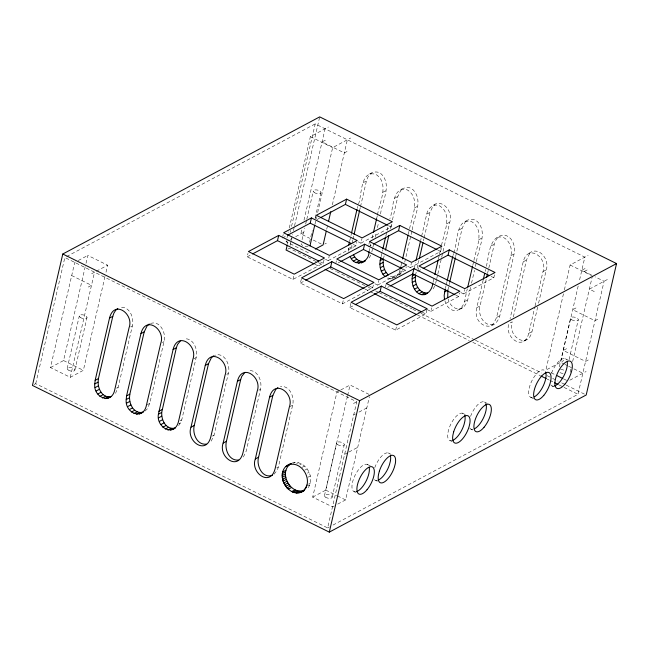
<?xml version="1.0" encoding="UTF-8"?>
<svg xmlns="http://www.w3.org/2000/svg" width="649" height="649" viewBox="0 0 649 649"><rect width="100%" height="100%" fill="white"/><g stroke="black" fill="none" stroke-linecap="round" stroke-linejoin="round"><path stroke-width="0.49" stroke-dasharray="3.25 2.43" d="M348.691 251.268L348.618 246.734M351.88 248.608L351.888 244.989M308.121 487.732C315.933 477.388 304.916 458.981 291.928 463.078M115.514 393.359L118.183 387.291L132.339 325.993C134.367 318.205 129.857 306.117 120.308 307.375M145.06 411.036L147.193 408.967L149.741 403.418L164.002 341.65C166.517 333.424 160.068 319.608 150.097 323.656M178.702 425.63L181.744 419.911L196.16 357.542C198.196 349.665 193.532 337.61 183.943 338.827M211.217 441.117L214.056 435.203L228.318 373.435C230.833 365.209 224.384 351.393 214.413 355.441M243.375 457.01L246.214 451.096L260.476 389.327C262.521 381.45 257.848 369.386 248.259 370.611M274.065 474.2L277.253 470.225L278.38 466.988L292.634 405.219C294.678 397.342 290.014 385.279 280.425 386.504M377.531 214.738C379.357 202.683 389.789 183.513 375.958 174.394C359.197 169.462 362.337 197.637 357.915 205.425M380.582 213.967C381.928 201.571 392.11 185.492 381.661 174.338C377.832 170.346 372.112 171.961 368.161 174.824M409.608 228.61C411.758 217.017 420.917 198.553 407.499 189.987C391.566 184.868 393.562 210.941 389.854 218.681M412.196 229.803C413.559 217.342 423.829 201.133 413.226 189.954C409.373 185.955 403.597 187.464 399.614 190.376M441.563 245.346C443.6 233.526 453.326 214.689 439.657 205.879C433.767 202.877 427.683 208.37 426.726 214.129L420.617 240.601M443.04 251.398L449.789 222.161C453.448 211.744 442.042 197.118 431.772 206.268M473.924 260.387C476.074 248.802 485.233 230.33 471.815 221.771C455.038 216.677 458.016 244.73 453.683 252.575M476.52 261.588C477.883 249.127 488.145 232.91 477.55 221.739C473.689 217.739 467.913 219.248 463.93 222.161M483.124 280.23L476.788 307.683C472.083 325.392 494.14 334.673 499.852 315.714L514.113 253.946C515.744 246.652 512.678 236.812 504.581 235.1C488.097 235.692 489.176 257.264 485.841 268.467M486.174 279.459L480.057 305.93C477.323 314.481 484.673 328.783 494.806 323.575M491.536 325.319L493.735 323.372L496.574 317.458L510.836 255.698C513.578 247.147 506.22 232.845 496.087 238.053M535.076 305.898L542.994 271.582C548.137 257.791 527.864 243.026 523.208 261.807L510.082 318.667M538.573 303.172L546.271 269.838C549.93 259.422 538.516 244.787 528.245 253.946M35.719 383.681L64.851 257.515L356.755 401.772L327.631 527.929L35.719 383.681L34.089 384.549M104.992 276.588L83.356 370.336L70.262 377.32L50.476 367.545L74.74 262.407L77.361 261.012M50.476 367.545L63.561 360.552L85.206 266.812M86.017 263.307L87.834 255.422L107.629 265.198L105.803 273.083M67.171 368.478L79.308 315.909M70.262 377.32L94.535 272.191L91.266 273.935M74.87 370.092L87.007 317.531M324.062 259.762L323.251 263.267L292.983 279.419L247.212 256.809L248.023 253.305M282.802 236.277L283.207 234.524M308.372 252.769L286.104 241.769L286.785 238.824M287.012 237.834L288.375 231.944M289.284 228.01L310.376 136.631L328.378 127.026M287.45 244.129L287.905 242.158M290.176 232.301L290.63 230.33M291.547 226.387L315.211 123.886L584.854 257.134L579.086 282.104M290.038 245.354L290.939 241.436M291.166 240.454L292.529 234.565M293.429 230.646L294.338 226.72M294.565 225.738L319.697 116.877M301.736 229.989L300.836 233.908L309.735 238.305M303.992 220.206L325.1 128.77M302.069 239.684L304.77 228.002M305.663 224.108L306.563 220.214M306.79 219.24L313.305 191.009M292.983 279.419L293.989 275.038M309.541 242.272L312.242 230.59M315.163 217.934L321.004 192.631M373.337 285.081L372.729 287.71L342.453 303.87L300.406 283.086L301.412 278.705M315.528 218.81L316.136 216.182M314.943 224.278L316.534 217.399M317.669 212.483L332.645 147.639L350.638 138.026M326.715 229.251L327.615 225.333M332.361 204.784L347.369 139.778M325.474 259.316L328.159 260.647L329.173 256.266M335.987 262.561L336.393 260.809M349.706 240.99L351.304 234.078M357.226 208.386L357.688 206.414M352.066 243.197L352.748 240.227M352.975 239.246L353.892 235.295M359.587 210.592L360.276 207.631M360.503 206.642L366.425 180.957L367.545 177.721L369.257 175.035L371.439 173.08M342.453 303.87L343.467 299.489M328.159 260.647L355.977 245.793L356.788 242.288M358.199 241.842L360.885 243.172L361.899 238.791M426.928 309.614L425.914 313.994L395.647 330.154L349.876 307.537L350.89 303.156M368.916 244.211L369.524 241.582M368.989 251.707L370.79 243.927M372.137 238.086L373.256 233.226M376.631 218.632L377.304 215.711M334.227 505.969L332.483 506.901L312.696 497.118L336.969 391.988L350.054 385.003L368.948 394.332M371.812 251.909L372.713 248.015M372.94 247.042L373.832 243.156M375.187 237.315L376.306 232.447M377.434 227.588L378.554 222.721M324.451 495.617L336.588 443.048M312.696 497.118L325.782 490.133L347.426 396.393M347.629 395.517L350.054 385.003M381.093 256.639L382.667 249.833M385.806 236.204L386.934 231.336M387.161 230.363L388.053 226.469M383.689 257.815L384.143 255.868M390.43 228.61L391.55 223.751M392.45 219.857L397.845 196.493L400.684 190.579L402.883 188.632M374.952 283.767L377.637 285.089L378.651 280.709M360.885 243.172L391.16 227.012L391.972 223.516M332.142 497.231L344.278 444.662M385.465 287.004L386.074 284.376M337.723 504.103L345.576 499.917L369.395 396.75M401.001 265.863L401.909 261.945M408.245 234.492L409.381 229.584M404.733 262.155L411.969 230.784M377.637 285.089L405.455 270.244L406.266 266.739M395.647 330.154L396.653 325.774M407.677 266.301L410.363 267.623L411.377 263.243M414.281 268.053L415.636 262.172M415.741 274.154L416.196 272.191M417.096 268.264L418.913 260.427M423.44 240.82L423.886 238.856M424.113 237.875L430.003 212.385L432.842 206.471L435.041 204.524M418.191 269.538L418.597 267.786M433.013 282.38L434.132 277.504M438.416 258.992L439.316 255.089M439.535 254.116L441.336 246.32M410.363 267.623L440.639 251.463L441.442 247.959M435.609 283.556L436.509 279.654M436.728 278.681L437.629 274.787M437.856 273.813L441.458 258.221M441.685 257.247L442.813 252.372M427.237 309.597L430.822 311.374L431.634 307.869M445.53 287.864L445.985 285.909M446.212 284.927L446.893 281.982M453.002 255.511L453.456 253.556M447.899 290.038L449.481 283.175M455.598 256.704L462.161 228.278L465 222.364L467.207 220.417M430.822 311.374L458.64 296.528L459.451 293.024M460.855 292.577L463.548 293.908L464.562 289.527M444.906 300.763C446.058 306.117 450.901 311.634 456.839 310.506C465.771 307.618 464.96 296.025 467.361 288.821M472.796 265.295L473.697 261.369M459.37 309.427C468.651 306.255 468.456 294.865 470.63 287.077M471.539 283.151L474.484 270.406M475.384 266.488L476.293 262.569M485.16 271.404L485.614 269.44M487.529 273.578L494.319 244.17L495.438 240.933L497.158 238.248L499.365 236.309M463.548 293.908L493.824 277.748L494.635 274.243M513.351 316.923L526.477 260.062L529.324 254.14L531.523 252.201M537.664 307.099L532.01 331.607C527.353 350.387 507.08 335.614 512.215 321.823L508.946 323.575C503.802 337.366 524.076 352.131 528.74 333.351L534.849 306.88M563.478 293.794L545.85 370.125L563.851 360.519M564.379 289.876L570.122 264.995L588.124 255.382M559.341 366.823L570.585 318.148M578.178 286.047L560.582 362.264L564.143 364.024M569.068 359.676L578.275 319.762M570.146 372.323L571.055 368.405M572.637 361.558L592.391 275.995M332.994 525.065L577.991 394.292L604.081 281.277L595.084 276.831M396.133 276.709L399.192 272.556L400.1 269.781M399.403 274.965L400.831 273.586L403.07 268.962M434.765 286.104L432.331 290.249M369.151 257.978L370.782 255.203L369.143 256.079M66.636 256.566L315.211 123.886M78.237 260.541L87.834 255.422M325.344 140.168L322.066 141.912L344.335 152.921L347.604 151.168M96.279 271.258L107.629 265.198M88.232 287.077L91.501 285.333L71.706 275.549M363.156 182.702L366.425 180.957M247.212 256.809L251.666 254.432M282.396 238.029L286.744 235.709M316.907 219.605L319.576 218.186M286.104 241.769L289.568 239.919M290.436 239.457L292.172 238.532M295.636 236.682L304.105 232.164M130.7 326.869L132.339 325.993M382.699 192.364L385.968 190.611M287.718 249.167L289.357 248.299L317.499 262.204M394.568 198.237L397.845 196.493M324.735 244.032L326.366 243.164M162.364 342.526L164.002 341.65M414.362 208.021L417.631 206.268M348.432 248.535L351.709 246.79M426.726 214.129L430.003 212.385M300.406 283.086L304.852 280.717M338.194 262.918L339.93 261.993M368.308 246.839L372.761 244.462M116.544 388.167L118.183 387.291M193.702 358.856L196.16 357.542M446.52 223.913L449.789 222.161M458.884 230.022L462.161 228.278M147.282 404.733L149.741 403.418M399.192 272.556L402.461 270.803M393.521 277.147L390.844 276.474L387.567 278.218L390.252 278.9L393.521 277.147L395.306 276.961M397.553 275.33L400.831 273.586M393.748 278.178L396.198 276.872M349.876 307.537L353.437 305.638M387.664 287.369L389.408 286.436M417.786 271.29L422.239 268.913M226.679 374.311L228.318 373.435M478.678 239.806L481.947 238.053M491.05 245.914L494.319 244.17M180.114 420.787L181.744 419.911M178.881 423.935L180.511 423.067M258.837 390.203L260.476 389.327M510.836 255.698L514.113 253.946M523.208 261.807L526.477 260.062M212.418 436.079L214.056 435.203M464.416 301.566L467.694 299.822M290.184 406.534L292.634 405.219M542.994 271.582L546.271 269.838M476.788 307.683L480.057 305.93M585.09 268.524L581.82 270.276L591.49 275.054M496.574 317.458L499.852 315.714M584.295 271.493L587.564 269.749M353.486 403.516L356.755 401.772M353.721 414.906L355.465 413.981M358.962 412.115L366.815 407.921M607.359 279.524L589.357 289.138L594.306 291.579M575.988 307.951L572.718 309.695L594.979 320.703L598.256 318.951M276.742 467.856L278.38 466.988M528.74 333.351L532.01 331.607M293.356 463.264L294.987 462.388M523.694 341.212L526.964 339.468M296.625 463.548L298.264 462.672M299.887 464.789L301.525 463.921M302.101 467.345L304.551 466.031M304.689 470.192L307.147 468.878M307.48 473.137L309.119 472.261M344.619 454.332L348.107 452.475M348.984 452.004L357.713 447.348M307.886 477.258L310.344 475.952M308.624 484.105L310.263 483.229M308.178 485.793L309.816 484.917M566.585 348.691L563.308 350.436L585.576 361.436L588.846 359.692M569.846 380.2L586.12 371.52M327.631 527.929L329.416 526.972M462.648 307.683C456.369 311.585 449.262 305.298 448.183 299.019M390.252 278.9L392.929 278.616M310.376 136.631L332.645 147.639M570.122 264.995L591.499 275.557M388.467 225.69L391.16 227.012M437.953 250.141L440.639 251.463M491.131 276.417L493.824 277.748M353.291 244.462L355.977 245.793M402.769 268.921L405.455 270.244M455.947 295.198L458.64 296.528M565.384 358.783L567.859 360M313.297 240.065L323.097 244.908M565.036 364.462L567.705 365.785M568.597 366.223L573.051 368.429M573.935 368.867L582.843 373.264M551.196 372.769L555.649 374.968M563.665 378.927L568.118 381.125M320.557 261.936L323.251 263.267M370.044 286.387L372.729 287.71M422.329 312.218L425.914 313.994M318.408 262.65L324.76 265.79M330.203 268.483L335.655 271.177M336.563 271.623L364.706 285.528M368.332 287.329L371.966 289.121M375.601 290.914L378.318 292.261M379.227 292.707L411.912 308.859M412.821 309.305L420.081 312.899M420.99 313.345L474.549 339.816M475.457 340.263L541.728 373.013M547.172 375.698L551.715 377.945M552.624 378.391L558.067 381.085M561.701 382.878L565.328 384.67M566.236 385.125L586.209 394.99M315.089 264.378L319.624 266.617M364.949 289.016L369.484 291.255M370.392 291.709L373.11 293.048M417.534 315L469.203 340.538M472.829 342.331L539.911 375.479M547.164 379.065L548.981 379.957M549.89 380.403L553.516 382.196M558.951 384.889L577.991 394.292M551.95 385.912L553.597 386.723M530.679 397.261L534.8 399.305M484.389 402.015L488.51 404.051M462.388 413.129L466.509 415.165M470.947 429.143L472.602 429.963M450.406 440.736L452.053 441.555M388.199 452.929L392.321 454.973M367.391 464.465L371.512 466.501M375.682 480.414L377.337 481.234M353.948 491.593L355.603 492.413M63.561 360.552L83.356 370.336M325.782 490.133L336.58 495.471M337.48 495.917L345.576 499.917M551.553 373.159A15.138 6.23 -63.7 0 1 566.601 359.968M553.621 386.171A15.138 6.23 -63.7 0 1 550.733 384.727M563.064 373.451A3.935 1.785 13 0 1 559.406 372.21M560.574 369.581A3.935 1.785 13 0 1 564.419 370.384M308.234 245.979A3.935 1.785 13 0 1 303.797 245.898A3.935 1.785 13 0 1 301.168 243.578M470.549 416.398A15.138 6.23 -63.7 0 1 485.598 403.199M472.618 429.403A15.138 6.23 -63.7 0 1 469.738 427.959M452.256 440.557A15.138 6.23 -63.7 0 1 447.907 432.867L448.719 429.427A15.138 6.23 -63.7 0 1 463.824 413.892M532.35 397.521A15.138 6.23 -63.7 0 1 530.996 382.707A15.138 6.23 -63.7 0 1 544.113 370.133M377.475 480.39A15.138 6.23 -63.7 0 1 374.327 479.506M374.757 467.686A15.138 6.23 -63.7 0 1 389.562 453.846M355.62 491.853A15.138 6.23 -63.7 0 1 355.1 475.238A15.138 6.23 -63.7 0 1 368.6 465.649M571.542 319.641A3.935 1.785 13 0 0 578.089 320.192A3.935 1.785 13 0 0 573.659 317.028A3.935 1.785 13 0 0 571.542 319.641M314.27 192.502A3.935 1.785 13 0 0 320.809 193.061A3.935 1.785 13 0 0 316.387 189.889A3.935 1.785 13 0 0 314.27 192.502M68.137 369.971A3.935 1.785 13 0 0 74.684 370.53A3.935 1.785 13 0 0 70.254 367.358A3.935 1.785 13 0 0 68.137 369.971M80.273 317.402A3.935 1.785 13 0 0 86.812 317.961A3.935 1.785 13 0 0 82.391 314.789A3.935 1.785 13 0 0 80.273 317.402M325.409 497.11A3.935 1.785 13 0 0 331.955 497.661A3.935 1.785 13 0 0 327.526 494.497A3.935 1.785 13 0 0 325.409 497.11M337.545 444.541A3.935 1.785 13 0 0 344.092 445.092A3.935 1.785 13 0 0 339.662 441.928A3.935 1.785 13 0 0 337.545 444.541"/><path stroke-width="0.97" d="M304.105 490.676C287.75 501.636 271.874 469.462 291.109 463.516M295.1 489.776L291.823 491.52C295.83 493.565 300.674 493.005 304.292 490.393C290.071 495.471 277.756 471.401 291.247 463.516M126.222 399.516L126.563 395.914L140.938 333.618C145.595 314.838 165.868 329.611 160.725 343.402L146.463 405.163C143.259 421.193 124.559 412.829 126.222 399.516L129.492 397.772L129.832 394.17L144.208 331.874L147.055 325.96L149.254 324.013M380.192 260.533L383.47 258.789C382.464 264.516 383.965 270.876 388.345 274.892L385.068 276.636C379.892 271.899 378.87 264.094 380.866 257.612M94.803 383.916L95.16 380.322L109.527 318.083C114.127 299.294 134.229 313.97 129.07 327.745L114.905 389.035C112.18 405.455 93.034 397.642 94.803 383.916L98.072 382.172L98.437 378.578L112.796 316.339L113.916 313.102L115.619 310.417L117.802 308.462M302.466 491.553C314.481 482.832 302.742 460.165 288.659 464.83M190.993 427.172C185.849 440.963 206.131 455.736 210.787 436.947L225.049 375.187C230.184 361.396 209.911 346.623 205.254 365.403L190.993 427.172L194.27 425.419L208.524 363.659L211.371 357.745L213.57 355.798M194.27 425.419C192.226 433.305 196.89 445.36 206.479 444.135M223.151 443.064C218.015 456.855 238.288 471.628 242.945 452.84L257.207 391.079C262.35 377.28 242.069 362.515 237.412 381.296L223.151 443.064L226.428 441.312L240.69 379.551L241.809 376.315L244.998 372.339M226.428 441.312C224.384 449.197 229.056 461.252 238.645 460.027M255.317 458.957C250.173 472.748 270.446 487.513 275.103 468.732L289.365 406.964C294.508 393.172 274.227 378.408 269.57 397.188L255.317 458.957L258.586 457.204L272.848 395.444L275.687 389.522L277.886 387.583M258.586 457.204C256.071 465.43 262.521 479.246 272.491 475.206M445.303 288.846L444.176 295.36L444.435 299.011M447.899 290.038L447.713 297.266M291.661 487.44L288.391 489.184C283.735 484.908 281.212 478.24 282.68 471.993L285.949 470.241M158.413 414.208L173.096 349.511C177.753 330.73 198.026 345.503 192.883 359.295L178.475 421.655C174.289 437.961 155.865 427.22 158.413 414.208L161.69 412.456L176.366 347.767L177.493 344.53L180.682 340.555M432.786 283.353C432.421 290.014 425.849 297.648 418.873 293.689C410.501 288.359 411.255 276.896 414.086 268.654L459.857 291.271L432.039 306.117L386.269 283.499L414.086 268.654M424.219 294.703L427.488 292.959C418.524 293.616 414.03 282.688 415.603 275.127M62.791 254.01L32.45 385.425L329.303 532.123L586.209 394.99L616.55 263.575L319.697 116.877L62.791 254.01L359.643 400.701L616.55 263.575M252.558 253.954L277.488 240.649L278.705 235.392L324.468 258.01L294.192 274.162L248.429 251.552L278.705 235.392M287.223 245.119L286.079 250.043L314.189 263.932M287.612 235.246L310.214 223.183L311.431 217.926L357.193 240.536L329.376 255.39L283.613 232.772L311.431 217.926M309.954 245.89L314.724 225.26M326.26 231.206L323.097 244.908L315.3 249.07M328.516 221.423L330.779 211.639M305.744 280.238L330.674 266.934L331.89 261.677L373.946 282.453L343.67 298.613L301.615 277.829L331.89 261.677M320.468 217.707L345.398 204.403L346.607 199.146L392.377 221.763L362.101 237.915L316.339 215.306L346.607 199.146M348.797 244.941L349.478 241.98M351.531 233.088L356.999 209.376M354.119 234.305L359.587 210.592M340.798 261.523L363.399 249.459L364.616 244.202L406.672 264.987L378.854 279.833L336.799 259.056L364.616 244.202M368.989 251.707C369.484 262.731 354.013 267.899 350.192 256.379M373.483 232.253L376.631 218.632M382.894 248.859L385.587 237.177M385.49 250.027L388.856 235.425M355.222 304.689L380.152 291.377L381.361 286.12L427.131 308.737L396.855 324.898L351.093 302.28L381.361 286.12M373.654 243.992L398.583 230.687L399.792 225.43L441.847 246.206L411.58 262.366L369.524 241.582L399.792 225.43M329.303 532.123L359.643 400.701M400.328 268.808L400.782 266.844M402.591 259L408.018 235.473M416.09 260.208L420.39 241.582M419.359 258.464L422.986 242.775M434.814 274.584L438.189 259.965M423.132 268.443L448.061 255.13L449.27 249.873L495.033 272.491L464.765 288.651L419.003 266.033L449.27 249.873M447.12 281.001L452.775 256.493M449.708 282.201L455.371 257.685M467.815 286.858L472.569 266.277M483.351 279.248L484.706 273.367M486.62 277.504L487.302 274.559M306.993 484.973L305.695 488.072L303.651 490.514L301.014 492.137M109.527 318.083L112.796 316.339M140.938 333.618L144.208 331.874M95.16 380.322L98.437 378.578M95.143 387.558L98.413 385.814L98.072 382.172M173.096 349.511L176.366 347.767M96.157 391.006L99.427 389.262L98.413 385.814M97.772 394.024L101.049 392.28C103.215 395.411 107.044 397.675 110.922 396.636L107.645 398.381M351.409 258.643L354.678 256.899C356.853 260.03 360.674 262.293 364.551 261.255L361.282 262.999M99.889 396.401L103.159 394.657M353.518 261.02L356.796 259.276M102.347 397.983L105.625 396.239M355.985 262.602L359.254 260.857M105 398.656L108.269 396.912M358.629 263.275L361.907 261.531M363.748 261.79L365.387 260.914M126.563 395.914L129.832 394.17M379.852 264.135L383.129 262.391M126.587 403.167L129.857 401.415L129.492 397.772M380.217 267.786L383.494 266.033M127.634 406.615L130.903 404.871L129.857 401.415M381.263 271.233L384.533 269.489M205.254 365.403L208.524 363.659M129.289 409.641L132.558 407.888C134.781 411.036 138.651 413.291 142.569 412.253L139.292 413.997M382.918 274.259L386.187 272.507M131.439 412.018L134.708 410.273M133.937 413.6L137.207 411.855M136.615 414.281L139.892 412.529M141.782 412.78L143.421 411.904M390.276 285.974L412.878 273.91L455.054 294.751M158.835 411.279L162.112 409.527M412.472 275.898L414.922 274.584M412.05 278.827L415.319 277.074M158.551 417.867L161.82 416.114L161.69 412.456M412.18 282.485L415.449 280.733M159.378 421.412L162.648 419.66L161.82 416.114M413.007 286.031L416.277 284.278M237.412 381.296L240.69 379.551M160.838 424.6L164.108 422.848C166.322 426.677 171.19 429.8 175.571 427.732M414.468 289.219L417.745 287.466M162.842 427.212L166.112 425.46M416.471 291.831L419.749 290.079M165.244 429.07L168.513 427.326M418.873 293.689L422.15 291.945M167.888 430.052L171.158 428.308M421.517 294.67L424.787 292.926M170.582 430.084L173.859 428.34M173.153 429.176L174.792 428.299M444.63 291.79L447.08 290.476M269.57 397.188L272.848 395.444M285.925 466.558L289.203 464.814M282.234 473.681L285.503 471.937M282.21 475.53L285.479 473.786M282.193 477.38L285.463 475.636M282.599 479.27L285.876 477.526M283.013 481.16L286.282 479.416M283.824 482.961L287.093 481.209M284.635 484.754L287.913 483.01M285.795 486.336L289.073 484.592M286.963 487.926L290.233 486.174M293.024 492.161L296.293 490.409M294.678 492.55L297.956 490.798M296.342 492.932L299.619 491.188M297.956 492.834L301.225 491.082M299.562 492.729L302.84 490.985M345.398 204.403L387.575 225.244M398.583 230.687L437.061 249.695M448.061 255.13L489.338 275.533M310.214 223.183L351.49 243.578M363.399 249.459L401.877 268.475M556.542 375.406L562.772 378.489M277.488 240.649L318.764 261.044M330.674 266.934L369.151 285.941M380.152 291.377L421.428 311.78M325.068 269.311L364.048 288.57M374.019 293.502L416.626 314.554M540.82 375.925L546.263 378.618M554.416 382.642L558.043 384.435M130.903 404.871L132.558 407.888M353.462 254.635L354.678 256.899M99.427 389.262L101.049 392.28M162.648 419.66L164.108 422.848M567.267 361.996A15.138 6.23 -63.7 0 1 563.632 376.306A15.138 6.23 -63.7 0 1 554.254 386.05M485.882 403.783A15.138 6.23 -63.7 0 1 483.805 417.177A15.138 6.23 -63.7 0 1 474.638 428.721M464.757 415.538A15.138 6.23 -63.7 0 1 464.887 420.998L464.076 424.438A15.138 6.23 -63.7 0 1 452.937 440.29M545.614 371.909A15.138 6.23 -63.7 0 1 543.529 385.295A15.138 6.23 -63.7 0 1 534.362 396.839M390.406 455.63A15.138 6.23 -63.7 0 1 390.341 461.285L389.441 464.765A15.138 6.23 -63.7 0 1 378.14 480.171M369.273 467.678A15.138 6.23 -63.7 0 1 365.63 481.988A15.138 6.23 -63.7 0 1 356.26 491.731M453.667 431.877L452.856 435.317A15.138 6.23 -63.7 0 0 458.235 442.561A15.138 6.23 -63.7 0 0 469.024 426.888L469.835 423.44A15.138 6.23 -63.7 0 0 464.449 416.204A15.138 6.23 -63.7 0 0 453.667 431.877M379.397 471.028L378.497 474.516A15.138 6.23 -63.7 0 0 383.437 482.467A15.138 6.23 -63.7 0 0 394.381 467.215L395.29 463.727A15.138 6.23 -63.7 0 0 390.341 455.768A15.138 6.23 -63.7 0 0 379.397 471.028M565.076 383.989A15.138 6.23 -63.7 0 0 570.333 361.225A15.138 6.23 -63.7 0 0 555.43 379.154A15.138 6.23 -63.7 0 0 565.076 383.989M484.081 427.22A15.138 6.23 -63.7 0 0 489.338 404.457A15.138 6.23 -63.7 0 0 474.435 422.394A15.138 6.23 -63.7 0 0 484.081 427.22M543.805 395.338A15.138 6.23 -63.7 0 0 549.062 372.583A15.138 6.23 -63.7 0 0 534.159 390.511A15.138 6.23 -63.7 0 0 543.805 395.338M367.083 489.671A15.138 6.23 -63.7 0 0 372.339 466.907A15.138 6.23 -63.7 0 0 357.437 484.844A15.138 6.23 -63.7 0 0 367.083 489.671"/></g></svg>
